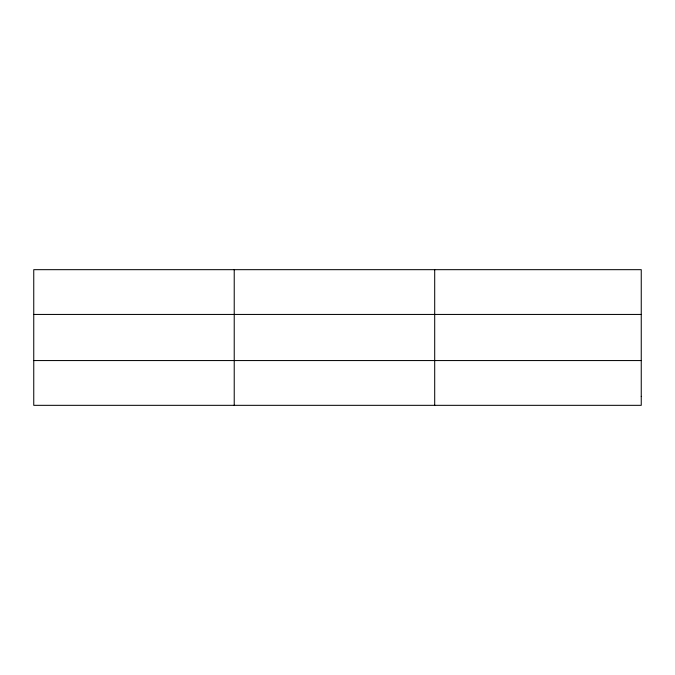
<?xml version="1.0" encoding="UTF-8"?>
<svg xmlns="http://www.w3.org/2000/svg" width="675" height="675" viewBox="0 0 675 675"><rect width="100%" height="100%" fill="white"/><g stroke="black" fill="none" stroke-linecap="round" stroke-linejoin="round"><path stroke-width="1.01" d="M234.225 405.329L234.225 269.671M434.7 405.329L434.7 269.671M33.75 314.44L641.25 314.44M33.75 360.56L641.25 360.56M641.25 396.377L641.25 405.329L33.75 405.329L33.75 269.671L641.25 269.671L641.25 396.377"/></g></svg>
